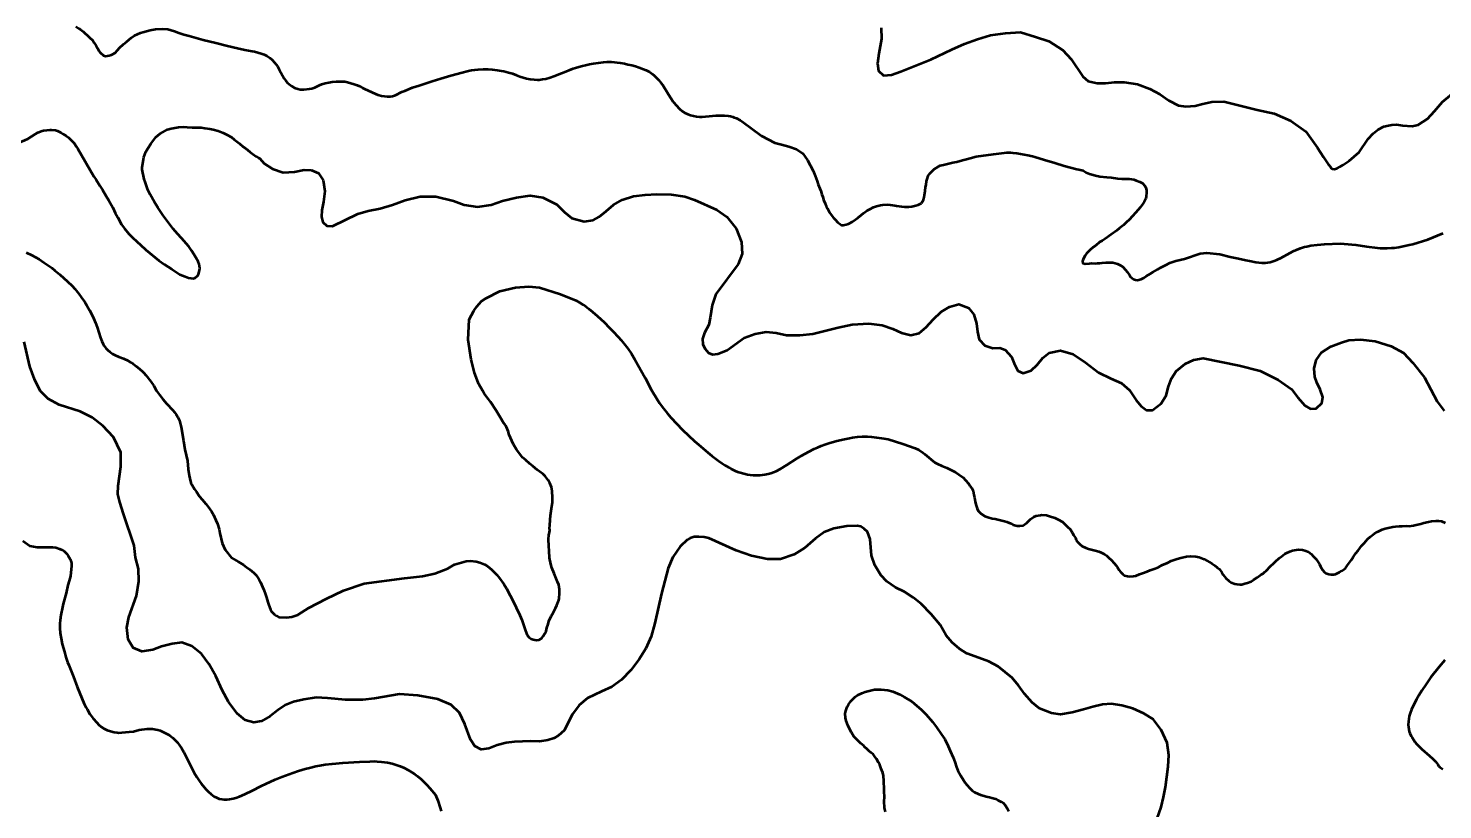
# Model space of a CAD drawing. Header units: metres. Extents: x 531395 to 538605, y 1843190 to 1853105.
# Drawn here: x 532076 to 533342, y 1846317 to 1847016 of the extents above; entities that cross this region are included whole.
import ezdxf

# ---------------------------------------------------------------- set-up
doc = ezdxf.new("R2010")
doc.units = ezdxf.units.M
doc.header["$LTSCALE"] = 4
doc.layers.add('2', color=7, linetype='Continuous', lineweight=53)

msp = doc.modelspace()

# ---------------------------------------------------------------- linework, layer by layer
at = {"layer": '2'}
for points in [[(532118.5, 1847018.05), (532121.13, 1847016.18), (532122.69, 1847015.13), (532124.92, 1847013.4), (532126.61, 1847012.08), (532128.99, 1847009.9), (532130.76, 1847008.02), (532133.59, 1847005.31), (532134.89, 1847003.27), (532136.57, 1847000.62), (532137.79, 1846998.47), (532139.12, 1846996.25), (532140.62, 1846994.24), (532143.21, 1846991.89), (532145, 1846991.35), (532148.28, 1846991.86), (532150.5, 1846992.52), (532153.61, 1846994.34), (532155.88, 1846996.83), (532157.64, 1846998.87), (532161.15, 1847002.08), (532163.74, 1847004.32), (532167.9, 1847007.71), (532171, 1847009.73), (532176.41, 1847012.32), (532178.43, 1847012.96), (532185.09, 1847014.75), (532189.67, 1847015.61), (532196.33, 1847015.88), (532200.76, 1847015.67), (532206.82, 1847013.85), (532210.55, 1847012.31), (532215.06, 1847010.68), (532219.79, 1847009.57)], [(532219.79, 1847009.57), (532232.29, 1847006.07), (532243.72, 1847003.33), (532254.2, 1847000.53), (532263.05, 1846998.67), (532269.57, 1846997.07), (532276.13, 1846995.97), (532278.51, 1846995.41), (532284.25, 1846993.85), (532286.9, 1846992.91), (532289.52, 1846991.57), (532291.98, 1846989.95), (532294.13, 1846988.15), (532296.39, 1846985.74), (532297.66, 1846984.06), (532298.83, 1846982.32), (532300.51, 1846979.56), (532304.93, 1846971.33), (532306.26, 1846969.38), (532307.96, 1846967.54), (532309.47, 1846966.21), (532311.9, 1846964.42), (532314.21, 1846963.2), (532317.05, 1846962.19), (532319.38, 1846961.66), (532320.59, 1846961.5), (532322.61, 1846961.48), (532327.7, 1846962.03), (532329.68, 1846962.43), (532330.69, 1846962.74), (532332.39, 1846963.44), (532336.43, 1846965.35), (532338.74, 1846966.24), (532341.67, 1846967.14), (532344.82, 1846967.92), (532347.79, 1846968.44), (532351.75, 1846968.79), (532354.79, 1846968.86), (532357.8, 1846968.75), (532359.28, 1846968.58), (532361.61, 1846968.08), (532367.49, 1846966.43), (532370.33, 1846965.53), (532372.47, 1846964.52), (532374.9, 1846963.19), (532376.72, 1846962.31), (532386.57, 1846957.79), (532388.71, 1846956.88), (532389.88, 1846956.49), (532391.98, 1846955.99), (532394.57, 1846955.57), (532397.04, 1846955.29), (532398.92, 1846955.26), (532399.95, 1846955.36), (532401.79, 1846955.73), (532403.54, 1846956.28), (532404.46, 1846956.62), (532410.21, 1846959.33), (532412.95, 1846960.52), (532419.87, 1846963.24), (532425.6, 1846965.23), (532437.43, 1846969.01), (532445.25, 1846971.41), (532454.06, 1846973.97), (532464.22, 1846976.69)], [(532839.28, 1847016.83), (532839.63, 1847006.86), (532837.22, 1846993.81), (532835.85, 1846984.88), (532836.88, 1846978.35), (532841.34, 1846974.23), (532848.55, 1846974.57), (532856.79, 1846977.66), (532883.58, 1846988.31), (532902.37, 1846997.47), (532913.7, 1847002.3), (532925.61, 1847006.68), (532937.01, 1847010.14), (532950.41, 1847012.03), (532963.85, 1847012.77), (532977.25, 1847008.8), (532989.36, 1847004.89), (533001.78, 1846996.75), (533009.4, 1846988.76), (533019.78, 1846973.12), (533024.65, 1846969.15), (533032.57, 1846967.16), (533040.14, 1846967.15), (533048.21, 1846968.27), (533056.64, 1846968.16), (533068.6, 1846966.26), (533079.66, 1846962.21), (533088.58, 1846957.36), (533096.65, 1846951.66), (533105.43, 1846947.12), (533111.82, 1846946.32), (533120.15, 1846947.05), (533127.17, 1846948.79), (533135.16, 1846950.54), (533146.09, 1846950.95), (533175.72, 1846943.28), (533191.04, 1846940.09), (533205.94, 1846933.44), (533219.49, 1846924.05), (533229.74, 1846909.46), (533235.04, 1846901.18), (533239.41, 1846894.73), (533241.3, 1846892.49), (533242.16, 1846891.28), (533243.02, 1846890.59), (533244.57, 1846890.42), (533247.15, 1846890.93), (533249.9, 1846892.31), (533252.83, 1846894.21), (533257.99, 1846897.66), (533267.11, 1846905.6), (533270.2, 1846910.08), (533272.27, 1846913.02), (533275.19, 1846917.5), (533279.5, 1846922.33), (533283.97, 1846925.78), (533289.3, 1846928.54), (533293.26, 1846929.41), (533296.36, 1846930.1), (533300.48, 1846930.27), (533305.99, 1846929.41), (533314.39, 1846928.74), (533319.76, 1846930.05), (533328.17, 1846935.27), (533334.56, 1846942.04), (533341.7, 1846950.51), (533353.56, 1846960.42)], [(532464.22, 1846976.69), (532468.66, 1846977.96), (532471.15, 1846978.58), (532472.65, 1846978.86), (532475.61, 1846979.24), (532478.62, 1846979.51), (532482.88, 1846979.77), (532487.49, 1846979.71), (532491.07, 1846979.45), (532495.5, 1846978.95), (532499.01, 1846978.36), (532501.48, 1846977.83), (532505.63, 1846976.84), (532508.17, 1846976.14), (532509.35, 1846975.75), (532512.75, 1846974.33), (532515.94, 1846973.15), (532518.91, 1846972.23), (532521.93, 1846971.51), (532525.14, 1846970.93), (532528.7, 1846970.46), (532531.62, 1846970.3), (532533.25, 1846970.34), (532536.18, 1846970.68), (532538.99, 1846971.23), (532542.9, 1846972.33), (532546.38, 1846973.61), (532559.88, 1846978.99), (532563.46, 1846980.24), (532565.81, 1846980.97), (532570.74, 1846982.4), (532575.71, 1846983.68), (532578.12, 1846984.21), (532581.87, 1846984.86), (532590.83, 1846986.03), (532594.14, 1846986.35), (532595.69, 1846986.4), (532597.95, 1846986.26), (532605.66, 1846985.3), (532609.39, 1846984.71), (532612.61, 1846984.07), (532616.01, 1846983.25), (532619.45, 1846982.31), (532622.79, 1846981.29), (532626.68, 1846979.85), (532629.06, 1846978.76), (532631.88, 1846977.22), (532634.37, 1846975.57), (532636.13, 1846974.18), (532638.59, 1846971.84), (532640.07, 1846970.2), (532642.35, 1846967.37), (532643.76, 1846965.44), (532649.03, 1846957.21), (532653.16, 1846950.52), (532653.88, 1846949.55), (532655.36, 1846947.78), (532659.09, 1846943.87), (532661.04, 1846942.26), (532663.53, 1846940.75), (532666.2, 1846939.47), (532668.69, 1846938.54), (532671.19, 1846937.88), (532673.89, 1846937.46), (532676.57, 1846937.24)], [(532676.57, 1846937.24), (532679.05, 1846937.21), (532681.9, 1846937.35), (532691.72, 1846938.23), (532693.66, 1846938.36), (532696.77, 1846938.43), (532698.89, 1846938.36), (532702.25, 1846938.02), (532704.4, 1846937.62), (532706.52, 1846937.04), (532707.68, 1846936.64), (532709.76, 1846935.78), (532712.92, 1846934.18), (532714.92, 1846933.02), (532732.08, 1846920.09), (532744.22, 1846913.74), (532750.05, 1846912.36), (532756.57, 1846910.64), (532763.44, 1846908.24), (532769.28, 1846904.46), (532773.4, 1846898.28), (532778.52, 1846888.86), (532780.14, 1846884.25), (532782.09, 1846879.57), (532782.98, 1846876.65), (532784.48, 1846873.07), (532785.15, 1846871.06), (532786.21, 1846867.63), (532786.91, 1846865.42), (532787.63, 1846862.99), (532788.99, 1846859.71), (532790.12, 1846857.34), (532791.14, 1846855.06), (532792.93, 1846851.62), (532794.46, 1846849.51), (532796.58, 1846846.74), (532798.14, 1846845.16), (532800.54, 1846842.73), (532802.17, 1846841.47), (532803.79, 1846840.21), (532805.38, 1846840.1), (532807.91, 1846840.73), (532809.92, 1846841.4), (532813.36, 1846843.19), (532816.25, 1846845.23), (532818.36, 1846846.75), (532821.69, 1846849.37), (532823.48, 1846850.96), (532826.76, 1846853.25), (532829.1, 1846854.6), (532832.45, 1846856.27), (532834.96, 1846857.11), (532838.62, 1846857.99), (532840.86, 1846858.48), (532844.71, 1846858.65), (532847.24, 1846858.55), (532851.52, 1846857.83), (532853.01, 1846857.6), (532857.38, 1846857), (532860.14, 1846856.72), (532864.13, 1846856.59), (532866.61, 1846856.9), (532870.38, 1846857.69), (532872.39, 1846858.36), (532875.4, 1846860.04)], [(532038.52, 1846924.92), (532039.92, 1846924.49), (532043.62, 1846923.08), (532048.22, 1846920.42), (532050.97, 1846918.9), (532054.19, 1846916.66), (532055.03, 1846915.98), (532057.69, 1846914.36), (532059.31, 1846913.58), (532062.26, 1846912.94), (532064.34, 1846913.17), (532067.33, 1846913.88), (532069.35, 1846914.67), (532072.91, 1846916.31), (532075.37, 1846917.44), (532078.68, 1846919.62), (532082.2, 1846921.63), (532084.54, 1846923.04), (532088.2, 1846924.59), (532089.42, 1846924.82), (532095.38, 1846925.56), (532096.72, 1846925.52), (532100.32, 1846925.05), (532102.11, 1846924.47)], [(532102.11, 1846924.47), (532104.95, 1846923.06), (532106.9, 1846921.83), (532109.78, 1846920.04), (532111.75, 1846918.63), (532114.84, 1846915.8), (532116.9, 1846913.63), (532119.19, 1846910.24), (532120.23, 1846908.53), (532134.64, 1846883.66), (532136.69, 1846880.62), (532139.86, 1846875.31), (532142.17, 1846871.73), (532145.65, 1846866.17), (532147.98, 1846862.4), (532151.46, 1846855.98), (532153.78, 1846851.34), (532155.98, 1846846.98), (532159.34, 1846840.83), (532161.92, 1846837.38), (532166.01, 1846832.36), (532168.83, 1846829.41), (532173.3, 1846825.3), (532176.28, 1846822.56), (532181.07, 1846818.19), (532184.33, 1846815.58), (532189.39, 1846811.34), (532192.83, 1846808.74), (532197.83, 1846805.07), (532201.13, 1846802.94), (532204.24, 1846800.79), (532208.76, 1846798.02), (532211.64, 1846796.23), (532216.26, 1846794.24), (532219.25, 1846793.23), (532223.43, 1846792.63), (532225.39, 1846793.13), (532227.42, 1846794.79), (532228.3, 1846796.32), (532229.19, 1846799.58), (532229.34, 1846801.71), (532228.95, 1846805.3), (532227.84, 1846807.58), (532226, 1846811.31), (532224.15, 1846814.17), (532222.05, 1846817.58), (532219.56, 1846821.15), (532213.01, 1846828.48), (532209.31, 1846832.49), (532205.56, 1846837.06), (532200.2, 1846843.95), (532196.62, 1846848.73), (532191.79, 1846856.06), (532188.88, 1846860.82), (532185.08, 1846867.5), (532182.78, 1846871.95), (532180.39, 1846878.87), (532179.55, 1846881.27), (532177.83, 1846890.09), (532177.72, 1846891.9), (532178.94, 1846899.22), (532179.42, 1846900.9), (532181.18, 1846905.89), (532182.89, 1846908.66), (532185.59, 1846912.88)], [(532185.59, 1846912.88), (532187.32, 1846915.47), (532190.19, 1846919.04), (532193.63, 1846921.81), (532196.22, 1846923.53), (532200.58, 1846925.73), (532203.82, 1846926.75), (532208.81, 1846927.59), (532210.32, 1846927.75), (532214.89, 1846928.06), (532217.98, 1846927.82), (532222.71, 1846927.47), (532225.77, 1846927.62), (532230.67, 1846927.48), (532233.78, 1846927.05), (532238.37, 1846926.31), (532241.48, 1846925.88), (532245.75, 1846924.52), (532250.44, 1846922.83), (532253.38, 1846921.33), (532257.67, 1846918.93), (532260.19, 1846916.9), (532263.84, 1846914.14), (532264.98, 1846913.4), (532268.27, 1846910.4), (532270.67, 1846908.65), (532274.24, 1846905.78), (532276.53, 1846904.12), (532279.95, 1846901.71), (532281.8, 1846900.57), (532283.02, 1846899.94), (532286.98, 1846895.44), (532294.5, 1846890.61), (532303.96, 1846887.23), (532314.05, 1846888.07), (532322.76, 1846889.81), (532329.52, 1846889.27)], [(532875.4, 1846860.04), (532877.04, 1846862.86), (532877.67, 1846865.35), (532878.08, 1846867.08), (532878.64, 1846870.92), (532879.08, 1846874.11), (532879.44, 1846876.25), (532879.87, 1846879.45), (532880.47, 1846881.41), (532881.34, 1846884.45), (532882.76, 1846886.51), (532886.67, 1846890.35), (532892.04, 1846893.44), (532895.08, 1846894.24), (532899.95, 1846895.48), (532903.52, 1846896.24), (532907.09, 1846897), (532912.05, 1846898.36), (532915.5, 1846899.21), (532918.84, 1846900.15), (532924.41, 1846901.59), (532939.88, 1846903.8), (532951.62, 1846905.29), (532955.07, 1846905.17), (532957.04, 1846904.99), (532960.73, 1846904.49), (532970.63, 1846902.81), (532974.59, 1846901.99), (532976.75, 1846901.43), (532985.5, 1846898.64), (532994.8, 1846896), (533003.12, 1846893.21), (533014.33, 1846890.43), (533016.29, 1846889.9), (533019.91, 1846888.99), (533022.85, 1846887.27), (533025.71, 1846886.16), (533031.04, 1846884.63), (533035.11, 1846883.89), (533041.18, 1846883.08), (533044.99, 1846882.72), (533050.85, 1846881.89), (533054.64, 1846881.73), (533058.2, 1846881.76), (533061.34, 1846881.74), (533065.3, 1846881.08), (533067.49, 1846880.31), (533070.81, 1846878.85), (533073.06, 1846877.66), (533075.31, 1846875.54), (533076.14, 1846873.97), (533076.8, 1846871.22), (533076.83, 1846869.34), (533076.33, 1846865.82), (533076.06, 1846863.8), (533074.72, 1846861.12), (533073.57, 1846859.41), (533071.17, 1846856.07), (533067.33, 1846851.61), (533063.8, 1846848.02), (533061.41, 1846845.42), (533058.51, 1846842.64), (533056.18, 1846840.36), (533052.66, 1846837.51), (533050.22, 1846835.32)], [(532329.52, 1846889.27), (532335.6, 1846886.64), (532339.76, 1846880.57), (532341.23, 1846870.55), (532340.09, 1846861.06), (532338.77, 1846853.77), (532338.37, 1846847.66), (532339.51, 1846842.81), (532342.98, 1846839.74), (532348.25, 1846839.23), (532370.75, 1846850.46), (532380.01, 1846852.9), (532390.78, 1846855.1), (532401.75, 1846858.29), (532413.1, 1846862.69), (532426.52, 1846865.87), (532440.66, 1846865.84), (532456.43, 1846862.08), (532466.13, 1846858.52), (532478.06, 1846856.62), (532490.29, 1846858.26), (532500.34, 1846861.97), (532512.92, 1846865.04), (532525.24, 1846866.8), (532536.31, 1846865.01), (532548.9, 1846858.62), (532555.83, 1846851.73), (532562.42, 1846846.61), (532573.56, 1846843.44), (532581.36, 1846844.74), (532586.93, 1846847.78), (532593.13, 1846852.6), (532599.61, 1846858.51), (532607.44, 1846863), (532617.67, 1846866.2), (532627.92, 1846867.49), (532638.4, 1846867.85), (532651.4, 1846867.57), (532663.51, 1846865.91), (532672.08, 1846862.84), (532692.24, 1846853.79), (532701.2, 1846847.59), (532709.62, 1846837.27), (532714.15, 1846824.88), (532714.91, 1846814.66), (532711.29, 1846805.39), (532691.39, 1846778.55), (532688.06, 1846768.54), (532686.23, 1846757.21), (532685.14, 1846750.99), (532681.12, 1846744.05), (532679.29, 1846738.56), (532679.66, 1846733.81), (532681.48, 1846729.79), (532684.77, 1846726.13), (532688.42, 1846724.67), (532693.17, 1846725.04), (532701.43, 1846728.27), (532716.5, 1846739.41), (532726.35, 1846743.09), (532736.43, 1846744.89), (532745.16, 1846743.97), (532754.67, 1846741.87), (532766.36, 1846741.85), (532778.01, 1846743)], [(533050.22, 1846835.32), (533045.01, 1846831.73), (533039.6, 1846828.12), (533037.11, 1846826.34), (533034.67, 1846824.89), (533031.25, 1846822.15), (533028.95, 1846820.4), (533025.94, 1846817.72), (533023.07, 1846814.74), (533021.72, 1846813), (533020.02, 1846809.85), (533019.4, 1846808.1), (533019.84, 1846806.27), (533021.71, 1846805.56), (533025.65, 1846805.85), (533027.6, 1846806.2), (533030.86, 1846806.08), (533032.83, 1846806.23), (533035.03, 1846806.19), (533036.98, 1846806.54), (533040.3, 1846806.75), (533042.69, 1846806.94), (533046.59, 1846806.7), (533050.71, 1846805.54), (533053.28, 1846804.3), (533055.55, 1846802.91), (533058.09, 1846800.19), (533059.47, 1846798.37), (533061.39, 1846795.58), (533062.54, 1846793.94), (533065, 1846791.84), (533066.75, 1846791.23), (533068.75, 1846791.16), (533072, 1846791.99), (533074.25, 1846793.22), (533076.39, 1846794.53), (533080.01, 1846796.56), (533082.53, 1846798.13), (533086.63, 1846800.53), (533089.63, 1846802.48), (533094.37, 1846804.75), (533097.72, 1846806.43), (533102.92, 1846808.34), (533106.79, 1846809.24), (533110.86, 1846810.17), (533124.9, 1846814.83), (533130.74, 1846815.51), (533142.41, 1846814.22), (533151.72, 1846812.01), (533159.04, 1846810.47), (533165.67, 1846808.87), (533168.94, 1846808.21), (533174.65, 1846807.2), (533177.16, 1846806.85), (533179.91, 1846806.63), (533183.27, 1846806.63), (533185.31, 1846806.83), (533187.38, 1846807.22), (533190.98, 1846808.25), (533193.36, 1846809.15), (533194.62, 1846809.71), (533196.76, 1846810.81), (533205.18, 1846815.42), (533208.68, 1846817.21), (533210.85, 1846818.22)], [(533210.85, 1846818.22), (533214.48, 1846819.59), (533218.13, 1846820.7), (533220.36, 1846821.25), (533223.87, 1846821.9), (533229.46, 1846822.52), (533236.11, 1846823.37), (533250.04, 1846823.75), (533253.6, 1846823.52), (533263.96, 1846822.6), (533273.61, 1846821.15), (533283.39, 1846819.89), (533285.76, 1846819.69), (533288.82, 1846819.56), (533292.03, 1846819.62), (533296.01, 1846819.86), (533298.58, 1846820.07), (533302.58, 1846820.58), (533311.87, 1846822.5), (533315.21, 1846823.29), (533328.6, 1846827.51), (533342.15, 1846833.08)], [(532074.03, 1846815.75), (532079.12, 1846813.35), (532082.43, 1846811.55), (532085.6, 1846809.69), (532089.95, 1846806.91), (532092.58, 1846805.1), (532096.9, 1846801.95), (532099.74, 1846799.75), (532104.04, 1846796.11), (532111, 1846789.81), (532115.05, 1846785.82), (532117.44, 1846783.16), (532121, 1846778.85), (532123.24, 1846775.95), (532126.5, 1846771.29), (532128.37, 1846768.22), (532130.59, 1846764.27), (532132.68, 1846760.31), (532134.54, 1846756.47), (532136.06, 1846752.89), (532137.57, 1846748.88), (532139.1, 1846744.31), (532140.55, 1846739.33), (532141.62, 1846736.49), (532142.95, 1846733.81), (532143.93, 1846732.21), (532145.42, 1846730.23), (532147.23, 1846728.27), (532148.78, 1846726.87), (532149.65, 1846726.19), (532151.24, 1846725.17), (532153.73, 1846723.83), (532156.98, 1846722.33), (532161.2, 1846720.83), (532162.23, 1846720.39), (532164.27, 1846719.39), (532167.58, 1846717.49), (532169.69, 1846716.07), (532172.55, 1846713.97), (532175.73, 1846711.44), (532178.16, 1846709.33), (532179.33, 1846708.19), (532181.14, 1846706.17), (532185.69, 1846700.28), (532188.31, 1846696.48), (532190.78, 1846692.17), (532191.61, 1846690.87), (532193.4, 1846688.35), (532196.26, 1846684.61), (532199.58, 1846680.7), (532205.33, 1846674.76), (532206.74, 1846673.07), (532208.29, 1846670.92), (532209.73, 1846668.59), (532210.73, 1846666.61), (532211.2, 1846665.44), (532211.9, 1846663.2), (532212.73, 1846659.54), (532214.84, 1846647.2), (532216.04, 1846639.59), (532218.28, 1846629.42), (532219.14, 1846621.94), (532219.9, 1846616.18), (532220.4, 1846613.56), (532221.4, 1846609.84), (532222.72, 1846607.59), (532224.67, 1846603.98), (532226.39, 1846601.59)], [(532542.88, 1846576.53), (532543.2, 1846580.4), (532544.09, 1846586.74), (532545.06, 1846592.51), (532545.16, 1846596.55), (532544.67, 1846602.44), (532544.07, 1846606.01), (532542.72, 1846609.31), (532541.24, 1846612.2), (532538.61, 1846615.83), (532536.88, 1846617.55), (532533.54, 1846619.85), (532531.43, 1846621.52), (532527.52, 1846624.61), (532524.88, 1846626.71), (532520.93, 1846630.18), (532518.17, 1846632.54), (532514.99, 1846636.78), (532512.85, 1846639.5), (532510.3, 1846644.1), (532508.67, 1846647.46), (532506.35, 1846652.56), (532505.28, 1846655.98), (532503.92, 1846659.47), (532503.28, 1846660.83), (532502.6, 1846661.72), (532501.08, 1846663.45), (532498.23, 1846668.56), (532494.77, 1846674.37), (532489.59, 1846682.13), (532487.8, 1846684.67), (532484.06, 1846689.68), (532482.36, 1846692.45), (532479.24, 1846698.15), (532477.84, 1846701.1), (532476.62, 1846704.32), (532475.37, 1846708.22), (532473.11, 1846716.53), (532472.29, 1846720.15), (532469.52, 1846737.56), (532470.57, 1846755.75), (532474.54, 1846763.72), (532477.23, 1846767.61), (532481.41, 1846772.39), (532485.83, 1846774.95), (532498.04, 1846781.06), (532512, 1846784.55), (532523.77, 1846785.42), (532533.36, 1846784.55), (532552.11, 1846778.44), (532566.36, 1846772.69), (532569.12, 1846771.15), (532572.51, 1846769.05), (532574.64, 1846767.62), (532577.58, 1846765.44), (532581.02, 1846762.62), (532585.48, 1846758.71), (532591.28, 1846753.33), (532596.25, 1846748.38), (532599.46, 1846745.06), (532603.87, 1846740.32), (532606.42, 1846737.43), (532610.12, 1846732.91), (532612.37, 1846729.93), (532615.73, 1846725.07), (532618.86, 1846720.05), (532628.06, 1846703.57), (532633.52, 1846693.25), (532639.32, 1846683.39), (532640.73, 1846681.13), (532643.3, 1846677.62), (532647.89, 1846671.79), (532650.92, 1846668.18), (532661.39, 1846657.25), (532672.15, 1846647.04), (532675.64, 1846643.94), (532684.01, 1846636.74), (532687.62, 1846633.88), (532693.56, 1846629.41), (532696.53, 1846627.29), (532699.39, 1846625.49), (532702.82, 1846623.52), (532705.04, 1846622.29), (532708.5, 1846620.6), (532710.73, 1846619.72), (532712.94, 1846618.96), (532716.34, 1846617.95), (532719.74, 1846617.19), (532721.98, 1846616.87), (532724.81, 1846616.62), (532727.55, 1846616.53), (532730.84, 1846616.65), (532732.97, 1846616.83), (532735.06, 1846617.12), (532738.1, 1846617.74), (532740.49, 1846618.44), (532742.89, 1846619.31), (532745.24, 1846620.31), (532749.18, 1846622.35), (532754.64, 1846625.66), (532763.89, 1846631.46)], [(532778.01, 1846743), (532800.66, 1846748.82), (532813.41, 1846751.38), (532828.28, 1846752.3), (532840.15, 1846750.81), (532849.82, 1846747.46), (532857.49, 1846743.96), (532865.72, 1846741.91), (532873.17, 1846743.49), (532879.41, 1846748.84), (532885.85, 1846755.92), (532893.09, 1846762.57), (532900.38, 1846767.1), (532908.78, 1846769.64), (532917.28, 1846766.25), (532922.19, 1846760.17), (532924.45, 1846752.38), (532925.51, 1846744.75), (532927.1, 1846738.05), (532932.14, 1846732.62), (532939.23, 1846730.32), (532945.47, 1846730.58), (532950.15, 1846728.83), (532955.95, 1846722.44), (532958.29, 1846716.46), (532958.29, 1846716.46), (532961.44, 1846710.06), (532966.41, 1846707.71), (532973.55, 1846710.09), (532978.95, 1846715.34), (532983.89, 1846721.7), (532989.72, 1846726.05), (532999.65, 1846728.14), (533011.14, 1846724.7), (533022.26, 1846717.39), (533033.89, 1846708.54), (533044.78, 1846703.11)], [(532709.57, 1846549.32), (532685.03, 1846560.18), (532680.77, 1846561.27), (532675.98, 1846561.56), (532671.8, 1846561.56), (532668.21, 1846560.37), (532665.58, 1846558.7), (532659.37, 1846552.66), (532652.92, 1846543.37), (532648.48, 1846533.48), (532642.53, 1846510.85), (532636.66, 1846484.14), (532633.33, 1846472.25), (532628.57, 1846461.46), (532622.66, 1846452.13), (532615.21, 1846442.29), (532606.96, 1846433.63), (532598.12, 1846427.16), (532588.87, 1846423.1), (532576.42, 1846417.14), (532568.94, 1846410.94), (532562.87, 1846402.88), (532555.49, 1846388.22), (532550.36, 1846383.82), (532546.7, 1846381.37), (532541.02, 1846379.57), (532533.54, 1846378.38), (532525.47, 1846378.68), (532511.12, 1846378.08), (532503.65, 1846377.18), (532495.44, 1846375.2), (532488.01, 1846372.01), (532481.22, 1846371.37), (532475.51, 1846374.09), (532471.64, 1846380.14), (532471.64, 1846380.14), (532466.57, 1846393.99), (532461.99, 1846404.03), (532454.31, 1846411.33), (532442.53, 1846416.29), (532424.54, 1846419.39), (532408.28, 1846420.78), (532385.71, 1846416.76), (532375.34, 1846415.67), (532359.8, 1846415.54), (532343.72, 1846417.16), (532333.46, 1846417.7), (532322.41, 1846415.99), (532313.22, 1846413.97), (532305.79, 1846410.79), (532299.15, 1846406.41), (532292.41, 1846401.16), (532284.71, 1846396.66), (532277.7, 1846395.24), (532270, 1846397.6), (532262.82, 1846403.56), (532254.98, 1846413.84), (532249.37, 1846424.29), (532243.62, 1846436.76), (532237.51, 1846447.8), (532230.8, 1846456.82), (532222.3, 1846463.8), (532213.44, 1846466.87), (532204.78, 1846465.78), (532195.23, 1846463.29), (532187.23, 1846460.36), (532177.42, 1846459.02), (532169.73, 1846462.13), (532165.25, 1846469.61), (532164.01, 1846480.29), (532165.74, 1846489.63), (532172.8, 1846508.54), (532174.8, 1846521.66), (532174.47, 1846532.78), (532172, 1846543.09), (532170.55, 1846553.74), (532161.21, 1846581.97), (532157.85, 1846592.36), (532156.11, 1846599.59), (532156.4, 1846607.11), (532158.67, 1846624.35), (532158.7, 1846636.9), (532152.27, 1846650.47), (532142.51, 1846660.72), (532133.21, 1846668.14), (532122.43, 1846673.65), (532103.56, 1846679.53), (532093.77, 1846684.85), (532086.54, 1846691.99), (532081.57, 1846702.52), (532077.25, 1846713.88), (532072.32, 1846736.01)], [(533044.78, 1846703.11), (533054.34, 1846698.89), (533061.49, 1846692.77), (533067.42, 1846683.64), (533072.02, 1846678.37), (533076.61, 1846674.8), (533082.04, 1846674.74), (533090.01, 1846680.63), (533094.22, 1846687.75), (533096.5, 1846695.79), (533099.19, 1846703.15), (533103.36, 1846709.73), (533111.49, 1846716.06), (533119.19, 1846719.9), (533127.5, 1846721.37), (533159.7, 1846714.69), (533178.37, 1846709.81), (533194.68, 1846701.87), (533206.47, 1846693.47), (533212.28, 1846686.12), (533218.48, 1846679.04), (533223.65, 1846675.97), (533228.61, 1846676.27), (533233.55, 1846680.93), (533234.45, 1846686.46), (533232.11, 1846693.18), (533229.18, 1846699.62), (533227.29, 1846704.48), (533226.67, 1846711.95), (533228.59, 1846719.52), (533233.48, 1846726.3), (533241.74, 1846731.59), (533251.17, 1846735.22), (533257.7, 1846737.32), (533268.24, 1846738.01), (533281.4, 1846736.47), (533295.79, 1846731.9), (533306.82, 1846726.17), (533315.08, 1846717.11), (533325.45, 1846703.96), (533331.26, 1846693.22), (533336.75, 1846682.54), (533343.02, 1846674.08)], [(532763.89, 1846631.46), (532768.36, 1846634.15), (532774.22, 1846637.44), (532779.43, 1846640.07), (532782.41, 1846641.43), (532785.53, 1846642.73), (532788.92, 1846643.99), (532792.42, 1846645.18), (532799.51, 1846647.27), (532806.33, 1846648.89), (532810.8, 1846649.77), (532813.59, 1846650.23), (532817.96, 1846650.77), (532822.13, 1846651.08), (532826.93, 1846651.09), (532830.49, 1846650.83), (532839.41, 1846649.8), (532845.44, 1846648.87), (532858.65, 1846644.53), (532869.57, 1846640.83), (532872.82, 1846639.32), (532876.99, 1846636.59), (532878.36, 1846635.52), (532881.8, 1846632.51), (532883.97, 1846630.49), (532887.34, 1846628.04), (532889.71, 1846626.72), (532893.65, 1846625.01), (532897.99, 1846623.17), (532900.95, 1846621.72), (532905.76, 1846619.17), (532908.77, 1846617.35), (532912.66, 1846614.49), (532914.88, 1846612.09), (532917.54, 1846609.18), (532918.98, 1846606.87), (532920.37, 1846604.94), (532921.51, 1846602.69), (532922.15, 1846599.14), (532922.65, 1846596.71), (532923.39, 1846593.08), (532924.1, 1846590.49), (532925.14, 1846586.79), (532926.17, 1846584.63), (532928.62, 1846581.88), (532931.94, 1846579.81), (532934.64, 1846578.9), (532938.68, 1846577.98), (532941.33, 1846577.45), (532944.78, 1846576.64), (532945.95, 1846576.4), (532949.51, 1846575.51), (532951.8, 1846574.75), (532955.24, 1846573.27), (532957.48, 1846572.21), (532961.03, 1846571.32), (532963.42, 1846571.33), (532966.25, 1846571.69), (532967.68, 1846572.44), (532969.69, 1846573.94), (532970.89, 1846575.05), (532973.02, 1846577.13), (532975.82, 1846579.2), (532978.09, 1846580.16), (532981.73, 1846580.9), (532983.05, 1846581.07), (532987.1, 1846580.81), (532990.06, 1846580.04), (532994.57, 1846578.4), (532997.53, 1846576.96), (533001.44, 1846574.77), (533003.69, 1846572.86), (533006.41, 1846570.23), (533008.39, 1846568.19), (533010.4, 1846565.09), (533011.52, 1846563.03), (533013.09, 1846560.46), (533013.91, 1846558.46), (533015.17, 1846556.8), (533017.28, 1846554.48), (533019.08, 1846553.08), (533022.33, 1846551.58), (533024.73, 1846550.73), (533028.4, 1846549.76), (533030.67, 1846549.18), (533033.93, 1846548.35), (533036.14, 1846547.48), (533039.01, 1846545.93), (533040.9, 1846544.63), (533043.47, 1846542.47), (533045.21, 1846540.78), (533047.87, 1846537.86), (533049.47, 1846535.77), (533050.65, 1846534), (533052.19, 1846531.61), (533053.35, 1846530.04), (533055.43, 1846527.91), (533057, 1846526.86), (533059.86, 1846526.17), (533061.81, 1846525.84), (533065.02, 1846526.24)], [(532226.39, 1846601.59), (532229.27, 1846597.42), (532231.49, 1846594.8), (532234.71, 1846591.05), (532236.93, 1846588.43), (532239.83, 1846584.07), (532241.61, 1846581.11), (532243.89, 1846576.39), (532245.12, 1846573.17), (532246.66, 1846568.17), (532247.44, 1846564.81), (532249.49, 1846555.84), (532252.1, 1846549.73), (532257.77, 1846542.75), (532263.93, 1846539.2), (532268.38, 1846536.36), (532271.29, 1846534.4), (532274.12, 1846532.33), (532277.73, 1846529.29), (532279.81, 1846527.13), (532282.33, 1846523.59), (532283.87, 1846520.99), (532285.6, 1846516.87), (532286.68, 1846514.12), (532288.32, 1846509.9), (532289.12, 1846507.21), (532290.27, 1846503.03), (532291.17, 1846500.26), (532292.58, 1846496.39), (532293.87, 1846494.34), (532296.34, 1846492.04), (532298.11, 1846490.8), (532300.16, 1846489.7), (532307.21, 1846489.34), (532311.69, 1846489.94), (532317.07, 1846491.74), (532327.11, 1846497.82), (532342.37, 1846506.11), (532358.07, 1846513.52), (532376.38, 1846519.63), (532412.6, 1846524.36), (532428.79, 1846526.38), (532439.78, 1846528.7), (532451.38, 1846533.16), (532457.48, 1846536.65), (532467.95, 1846539.65), (532471.56, 1846539.87), (532476.62, 1846539.31), (532480.18, 1846538.38), (532484.6, 1846536.59), (532486.88, 1846535.13), (532490.37, 1846532.37), (532492.46, 1846530.02), (532495.17, 1846527.36), (532497.62, 1846524.39), (532501.5, 1846519.08), (532503.87, 1846515.14), (532507.27, 1846509.01), (532510.41, 1846502.57), (532512.64, 1846498.22), (532515.83, 1846491.4), (532517.66, 1846487.2), (532519.62, 1846481), (532520.8, 1846477.49), (532522.52, 1846473.38), (532524.19, 1846471.37), (532525.86, 1846470.22), (532527.76, 1846469.58), (532530.9, 1846468.98), (532533.06, 1846469.33), (532535.39, 1846470.75), (532536.62, 1846472.52), (532538.34, 1846475.12), (532539.36, 1846477.06), (532540.16, 1846480.03), (532541.14, 1846483.21), (532541.88, 1846485.89), (532544.03, 1846490.55), (532545.59, 1846493.6), (532547.8, 1846497.7), (532548.92, 1846500.41), (532550.63, 1846504.74), (532550.92, 1846506.4), (532551.34, 1846511.05), (532551.42, 1846514.42), (532550.67, 1846518.45), (532549.58, 1846521.21), (532547.73, 1846525.59), (532546.62, 1846528.53), (532544.49, 1846533.66), (532543.45, 1846536.89), (532542.5, 1846542.63), (532541.96, 1846548.9), (532541.75, 1846553.19), (532541.41, 1846559.48), (532541.87, 1846562.89), (532542.43, 1846565.54), (532542.55, 1846567), (532542.39, 1846569.18), (532542.59, 1846571.6), (532542.88, 1846576.53)], [(533322.32, 1846573.13), (533324.9, 1846573.83), (533329, 1846574.73), (533331.78, 1846575.46), (533335.76, 1846575.77), (533338.25, 1846575.7), (533340.69, 1846575.34), (533344.1, 1846574.05)], [(533086.27, 1846309.37), (533089.79, 1846319.79), (533092.02, 1846328.55), (533093.67, 1846337.55), (533094.97, 1846346.83), (533096.06, 1846356.09), (533096.83, 1846366.17), (533095.12, 1846377.22), (533089.9, 1846388.9), (533082.59, 1846398.38), (533074.45, 1846403.37), (533064.56, 1846407.81), (533054.76, 1846410.66), (533045.36, 1846412.05), (533037.4, 1846411.37), (533028.73, 1846409.53), (533020.25, 1846406.96), (533010.3, 1846404.21), (532999.88, 1846402.58), (532991.71, 1846403.59), (532980.97, 1846407.92), (532974.5, 1846413.33), (532967.43, 1846420.92), (532962.2, 1846428.41), (532956.59, 1846435.43), (532943.84, 1846445.52), (532935.76, 1846450.09), (532929.95, 1846451.93), (532915.88, 1846457.14), (532909.36, 1846461.25), (532902.83, 1846467.08), (532897.33, 1846473.26), (532891.95, 1846482.77), (532883.89, 1846492.27), (532875.11, 1846501.57), (532867.76, 1846507.09), (532860.05, 1846512.13), (532852.02, 1846516.27), (532844.18, 1846521.4), (532839.07, 1846527.08), (532833.65, 1846536.06), (532830.51, 1846544.78), (532829.36, 1846559.48), (532826.97, 1846566.06), (532823.98, 1846568.75), (532820.99, 1846570.84), (532817.83, 1846571.4), (532808.67, 1846570.9), (532797.01, 1846568.89), (532788.32, 1846565.55), (532780.45, 1846559.84), (532770.86, 1846551.66), (532761.33, 1846545.52), (532749.28, 1846541.54), (532737.5, 1846541.35), (532723.28, 1846544.39), (532709.57, 1846549.32)], [(533065.02, 1846526.24), (533067.06, 1846526.69), (533070.44, 1846527.98), (533073.01, 1846528.87), (533077.3, 1846530.47), (533080.11, 1846531.68), (533084.41, 1846533.27), (533087.51, 1846534.43), (533090.57, 1846535.96), (533095.44, 1846538.29), (533098.96, 1846539.98), (533104.28, 1846541.8), (533107.6, 1846542.79), (533112.64, 1846543.8), (533116.02, 1846544.23), (533120.93, 1846543.98), (533123.98, 1846543.32), (533128.22, 1846541.55), (533131.18, 1846540.11), (533135.21, 1846537.65), (533137.92, 1846535.89), (533139.96, 1846534.13), (533142, 1846532.38), (533144.07, 1846529.58), (533145.3, 1846527.44), (533147.66, 1846524.58), (533150.47, 1846522.07), (533152.46, 1846520.69), (533155.76, 1846519.48), (533157.64, 1846519.05), (533160.26, 1846518.71), (533161.96, 1846518.92), (533164.82, 1846519.76), (533167.03, 1846520.42), (533170.51, 1846521.62), (533172.63, 1846523.04), (533175.8, 1846525.16), (533176.86, 1846525.86), (533179.42, 1846527.62), (533181.02, 1846528.58), (533182.63, 1846530.22), (533183.85, 1846531.14), (533185.13, 1846532.35), (533186.56, 1846533.97), (533187.73, 1846535.26), (533190.3, 1846537.69), (533192.18, 1846539.46), (533195.37, 1846542.25), (533197.54, 1846543.96), (533200.69, 1846546.26), (533201.86, 1846546.89), (533205.02, 1846548.34), (533207.3, 1846549.29), (533210.85, 1846549.93), (533213.11, 1846550.22), (533216.49, 1846549.97), (533218.38, 1846549.35), (533221.71, 1846547.95), (533224.45, 1846546), (533226, 1846544.28), (533228.64, 1846541.55), (533229.92, 1846539.71), (533231.62, 1846536.86), (533232.42, 1846535.05), (533233.31, 1846533.34), (533234.17, 1846531.82), (533236.04, 1846529.86), (533237.39, 1846528.98), (533240.01, 1846527.97), (533241.77, 1846527.62), (533244.54, 1846527.68), (533245.92, 1846528.14), (533248.27, 1846529.2), (533249.52, 1846529.93), (533251.47, 1846531.13), (533253.23, 1846532.31), (533254.81, 1846533.46), (533256.68, 1846536.09), (533257.4, 1846537.23), (533260.11, 1846540.73), (533261.63, 1846543.12), (533264.24, 1846546.7), (533266.11, 1846549.32), (533269.15, 1846553.25), (533271.42, 1846555.73), (533274.6, 1846559.38), (533276.92, 1846561.49), (533280.94, 1846564.48), (533283.54, 1846565.86), (533287.76, 1846568.02), (533290.41, 1846569.02), (533294.51, 1846569.92), (533297.12, 1846570.44), (533299.48, 1846570.64), (533303.06, 1846571.09), (533305.64, 1846571.13), (533309.26, 1846571.2), (533311.76, 1846571.13), (533315.63, 1846571.52), (533318.14, 1846572.12), (533322.32, 1846573.13)], [(532071.1, 1846557.85), (532077.3, 1846553.32), (532083.73, 1846552.24), (532097.27, 1846552.35), (532097.75, 1846552.31), (532100.68, 1846551.76), (532103.73, 1846550.72), (532105.93, 1846549.73), (532108.01, 1846548.5), (532108.97, 1846547.72), (532110.38, 1846546.14), (532111.55, 1846544.38), (532113.33, 1846541.35), (532114.2, 1846539.21), (532114.46, 1846537.96), (532114.52, 1846535.59), (532113.96, 1846529.2), (532113.58, 1846526.54)], [(532113.58, 1846526.54), (532113.26, 1846524.98), (532111.41, 1846518.11), (532109.66, 1846511.13), (532107.05, 1846501.6), (532106.41, 1846498.63), (532105.03, 1846491.26), (532104.41, 1846486.8), (532104.2, 1846483.86), (532104.19, 1846479.84), (532104.52, 1846475.31), (532105.23, 1846470.43), (532106.36, 1846465.31), (532108.19, 1846458.6), (532109.6, 1846453.93), (532111.14, 1846449.25), (532112.04, 1846446.78), (532116.28, 1846436.3), (532119.75, 1846427.16), (532126.04, 1846412.14), (532127.52, 1846409.09), (532128.54, 1846407.26), (532131.06, 1846402.93), (532132.06, 1846401.36), (532133.86, 1846399.03), (532137.15, 1846395.25), (532138.99, 1846393.37), (532141.13, 1846391.57), (532143.6, 1846389.96), (532146.42, 1846388.62), (532149.49, 1846387.55), (532152.7, 1846386.71), (532155.32, 1846386.3), (532156.8, 1846386.21), (532159.55, 1846386.29), (532166.27, 1846386.9), (532170.01, 1846387.47), (532175.11, 1846388.74), (532177.65, 1846389.21), (532182.37, 1846389.78), (532185.19, 1846389.84), (532187.06, 1846389.68), (532189.92, 1846389.22), (532191.72, 1846388.82), (532194.01, 1846388.12), (532196.39, 1846387.12), (532198.74, 1846385.97), (532200.99, 1846384.78), (532202.7, 1846383.72), (532205.35, 1846381.55), (532207, 1846379.95), (532209.36, 1846377.41), (532211.58, 1846374.55), (532212.96, 1846372.39), (532215.04, 1846368.72), (532221.23, 1846356.25), (532224.35, 1846350.4), (532226.64, 1846346.53), (532229.05, 1846342.88), (532230.65, 1846340.69), (532233.25, 1846337.46), (532235.01, 1846335.46), (532236.79, 1846333.6), (532239.55, 1846331.21), (532242.36, 1846329.28), (532244.23, 1846328.23), (532246.64, 1846327.23), (532249.07, 1846326.71), (532250.98, 1846326.55), (532254, 1846326.6), (532256.01, 1846326.83), (532259.33, 1846327.53), (532261.52, 1846328.14), (532264.82, 1846329.18), (532266.94, 1846329.95), (532270.4, 1846331.45), (532275.91, 1846334.17), (532284.55, 1846338.73), (532288.36, 1846340.56), (532296.89, 1846344.33), (532302.76, 1846346.71), (532312.66, 1846350.36), (532317.78, 1846352.08), (532323.77, 1846353.91), (532327.65, 1846354.97), (532333.38, 1846356.35), (532336.72, 1846357.02), (532341.67, 1846357.82), (532347.94, 1846358.53), (532357.53, 1846359.4), (532372.2, 1846360.25), (532381.55, 1846360.63), (532385.5, 1846360.67), (532388.07, 1846360.6), (532392.12, 1846360.32), (532394.74, 1846359.99), (532397.4, 1846359.55), (532401.67, 1846358.59), (532405.23, 1846357.56), (532408.78, 1846356.29), (532412.26, 1846354.79)], [(533343.63, 1846451.02), (533338.75, 1846445.28), (533331.34, 1846435.86), (533326.93, 1846429.64), (533323.32, 1846424.14), (533320.79, 1846420.01), (533318.39, 1846415.83), (533315.73, 1846410.77), (533313.97, 1846406.89), (533312.8, 1846403.87), (533311.95, 1846401.19), (533311.4, 1846398.68), (533311.11, 1846396.18), (533311.04, 1846393.29), (533311.11, 1846391.57), (533311.39, 1846389.46), (533311.94, 1846387.33), (533312.51, 1846385.7), (533313.61, 1846383.3), (533314.44, 1846381.82), (533315.9, 1846379.58), (533316.96, 1846378.17), (533318.81, 1846376), (533320.08, 1846374.64), (533323.32, 1846371.41), (533330.18, 1846365.49), (533333.09, 1846362.85), (533335.46, 1846360.37), (533336.56, 1846359.07), (533337.59, 1846357.74), (533338.48, 1846356.41), (533339.4, 1846355.33), (533340.13, 1846354.7), (533341.87, 1846353.51)], [(532843.05, 1846315.44), (532842.34, 1846319.08), (532842.04, 1846324.96), (532842.09, 1846328.69), (532841.96, 1846333.93), (532841.88, 1846337.07), (532841.54, 1846341.62), (532841.64, 1846343.25), (532841.41, 1846347.72), (532840.73, 1846350.31), (532839.35, 1846353.97), (532837.99, 1846357.44), (532836.87, 1846359.7), (532835.18, 1846362.75), (532833.93, 1846364.42), (532832.2, 1846366.99), (532830.44, 1846368.22), (532828.21, 1846370.16), (532826.61, 1846371.59), (532824.35, 1846373.72), (532823.6, 1846374.49), (532821.05, 1846376.68), (532819.24, 1846378.28), (532816.55, 1846380.93), (532814.69, 1846382.91), (532812.67, 1846386.4), (532810.7, 1846390.19), (532809.51, 1846393.01), (532808.01, 1846396.94), (532807.32, 1846399.54), (532807.07, 1846403.33), (532807.54, 1846405.86), (532808.76, 1846409.35), (532809.95, 1846411.49), (532812.07, 1846414.6), (532812.93, 1846415.47), (532815.93, 1846418.39), (532818.14, 1846419.89), (532822.05, 1846421.58), (532824.98, 1846422.69), (532829.69, 1846424.09), (532833.33, 1846424.8), (532839.13, 1846425), (532845.23, 1846424.27), (532849.58, 1846423.06), (532856.08, 1846420.47), (532860.26, 1846418.18), (532866.76, 1846414.07), (532868.86, 1846412.4), (532875.34, 1846406.75), (532879.55, 1846402.56), (532885.28, 1846395.97), (532888.78, 1846391.31), (532893.38, 1846384.59), (532896.25, 1846380.43), (532899.09, 1846374.08), (532901.1, 1846369.92), (532903.6, 1846364), (532905.09, 1846360.26), (532906.68, 1846355.57), (532907.99, 1846352.48), (532910.63, 1846347.82), (532912.83, 1846343.68), (532914.54, 1846341.3), (532916.31, 1846339.21), (532918.19, 1846337.04), (532920.78, 1846334.48), (532922.84, 1846333.19), (532926.09, 1846331.46), (532928.3, 1846330.57), (532931.36, 1846329.69), (532933.33, 1846329.15), (532936.35, 1846328.64), (532938.32, 1846328.11), (532941.6, 1846327.05), (532943.63, 1846325.95), (532946.78, 1846324.31), (532948.74, 1846323.11), (532950.28, 1846321.37), (532952.37, 1846318.18), (532953.38, 1846316)], [(532412.26, 1846354.79), (532415.63, 1846353.06), (532419.56, 1846350.72), (532422.01, 1846349.09), (532424.34, 1846347.37), (532427.65, 1846344.55), (532429.62, 1846342.67), (532432.55, 1846339.74), (532435.19, 1846336.76), (532440.29, 1846330.54), (532442.41, 1846325.47), (532444.59, 1846319.08)], [(532444.59, 1846319.08), (532445.37, 1846315.93)]]:
    msp.add_lwpolyline(points, dxfattribs=at)

doc.saveas('drawing.dxf')
